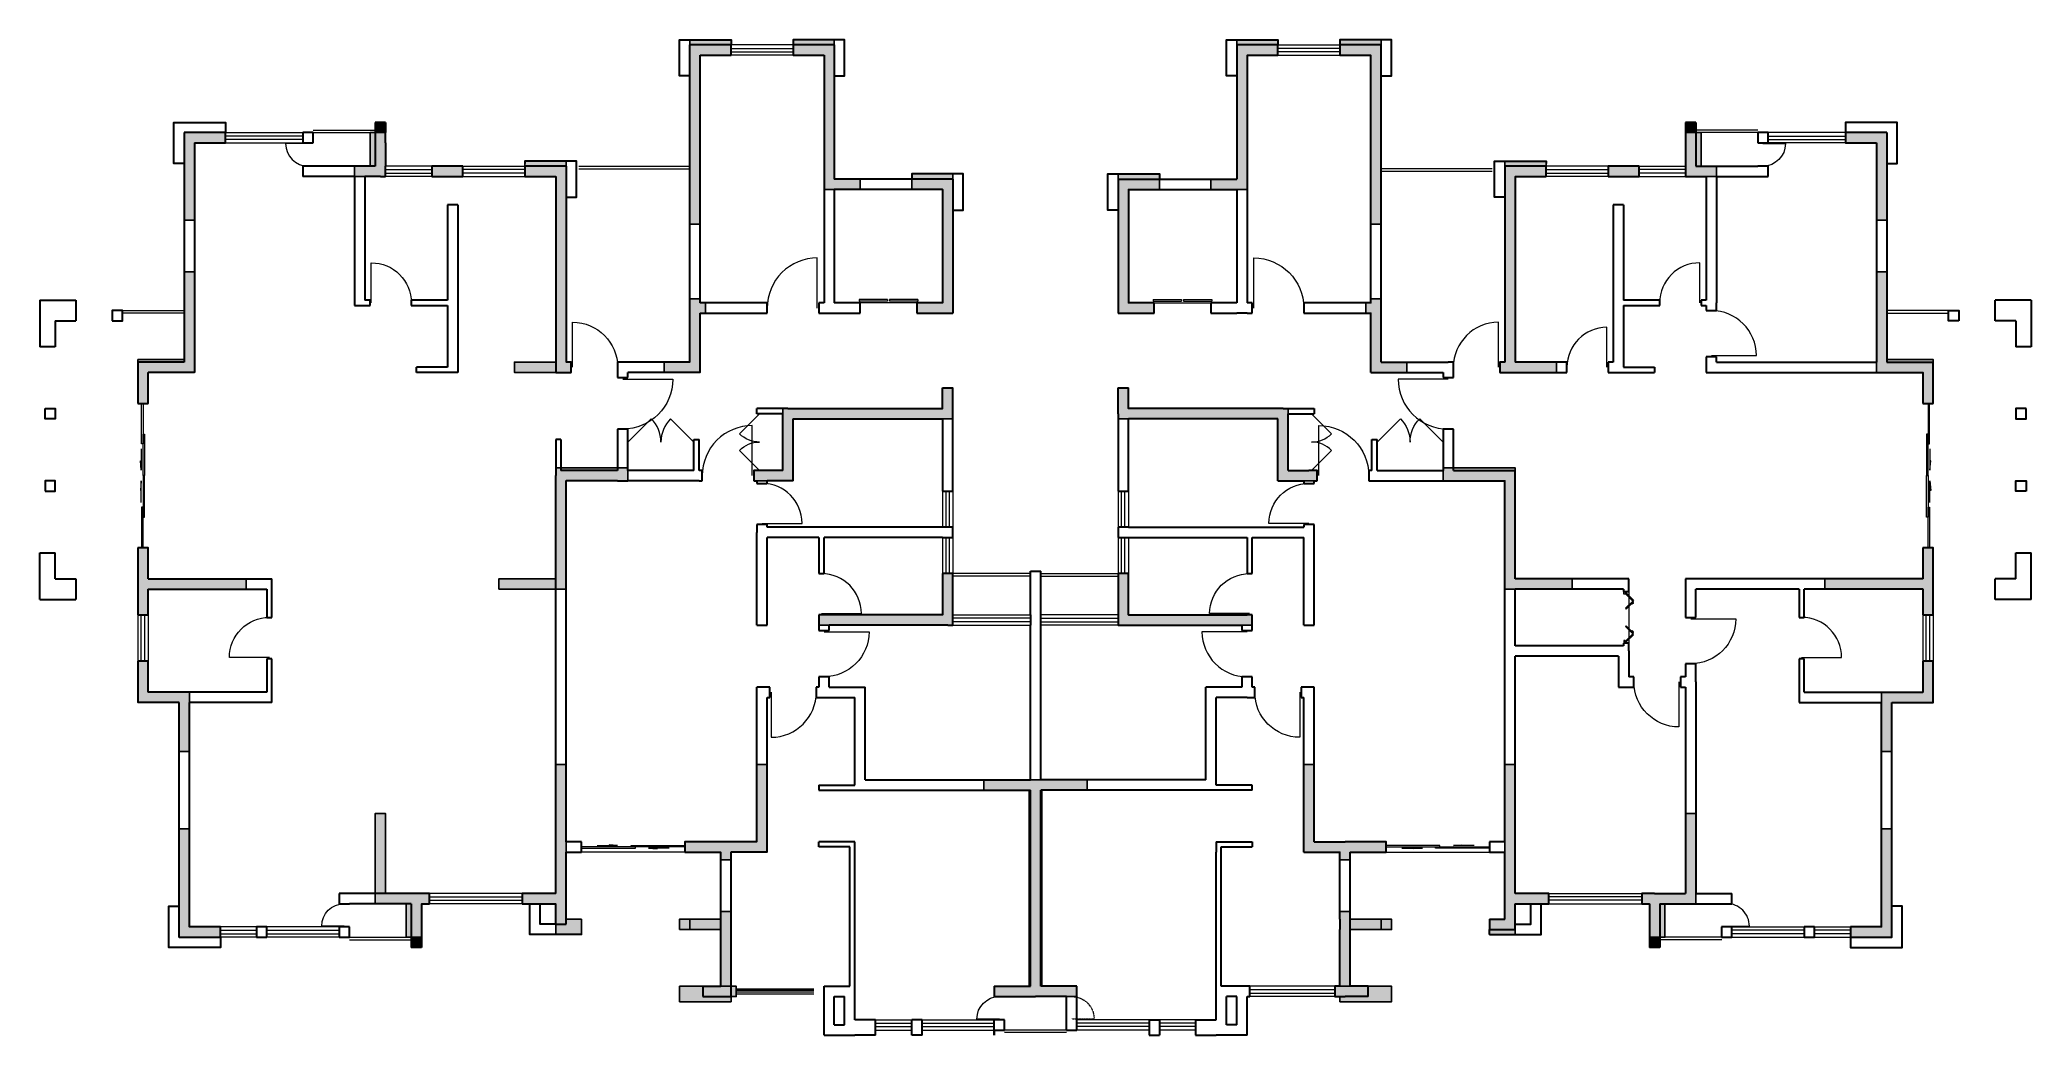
# Model space of a CAD drawing. Header units: millimetres. Extents: x 368 to 38968, y 185 to 19485.
import ezdxf

# ---------------------------------------------------------------- set-up
doc = ezdxf.new("R2010")
doc.units = ezdxf.units.MM
doc.linetypes.add('DASH', pattern=[0.35, 0.25, -0.1])
for name, color, linetype, lineweight in [('WALL', 200, 'Continuous', 30), ('wall1', 253, 'Continuous', 15), ('WINDOW', 4, 'Continuous', 0)]:
    doc.layers.add(name, color=color, linetype=linetype, lineweight=lineweight)
doc.layers.add('WALL1HATCH', color=251, linetype='Continuous')
doc.layers.add('砼墙', color=200, linetype='Continuous')

# ---------------------------------------------------------------- blocks, each defined once
blk = doc.blocks.new('$DorLib2D$00000003')
blk.add_line((0.47, 0), (0.47, 0.97))
at = {"lineweight": 13}
blk.add_arc((0.47, 0), 0.97, 90, 180, dxfattribs=at)
blk = doc.blocks.new('$TCHSYS$WIN2D')
for p, q in [((-0.5, 0.5), (0.5, 0.5)), ((0.5, 0.167), (-0.5, 0.167)), ((0.5, -0.167), (-0.5, -0.167)), ((-0.5, -0.5), (0.5, -0.5))]:
    blk.add_line(p, q)
blk = doc.blocks.new('$DorLib2D$00000138')
at = {"color": 0, "linetype": 'Continuous'}
for p, q in [((-0.288, 0), (-0.288, 0.154)), ((-0.288, 0.154), (0, 0.154)), ((0, 0.154), (0, 0)), ((0.288, 0.154), (0, 0.154)), ((0.288, 0), (0.288, 0.154)), ((-0.5, -0.14), (-0.5, 0)), ((-0.5, 0), (-0.219, 0)), ((0, 0), (-0.288, 0)), ((-0.219, 0), (-0.219, -0.14)), ((0, 0), (0.288, 0)), ((0.219, 0), (0.219, -0.14)), ((0.5, 0), (0.219, 0)), ((0.5, 0), (0.5, -0.195)), ((0.5, -0.14), (0.5, 0)), ((-0.219, -0.14), (-0.5, -0.14)), ((-0.186, -0.186), (-0.037, -0.186)), ((-0.037, -0.186), (-0.102, -0.258)), ((-0.102, -0.258), (-0.102, -0.186)), ((0.186, -0.186), (0.037, -0.186)), ((0.037, -0.186), (0.102, -0.258)), ((0.102, -0.258), (0.102, -0.186)), ((0.219, -0.14), (0.5, -0.14))]:
    blk.add_line(p, q, dxfattribs=at)
blk = doc.blocks.new('$TCHSYS$LDOR22D')
for p, q in [((-0.517, 0.833), (-0.017, 0.833)), ((-0.517, 0.833), (-0.517, 0.667)), ((-0.017, 0.833), (-0.017, 0.667)), ((0.017, 0.833), (0.017, 0.667)), ((0.017, 0.833), (0.517, 0.833)), ((0.517, 0.833), (0.517, 0.667)), ((-0.517, 0.667), (-0.017, 0.667)), ((-0.5, 0.5), (0.5, 0.5)), ((0.017, 0.667), (0.517, 0.667))]:
    blk.add_line(p, q)
blk = doc.blocks.new('$DorLib2D$00000131')
at = {"color": 0, "linetype": 'Continuous'}
for p, q in [((0.15, 0.125), (0.232, 0.197)), ((0.232, 0.197), (0.232, 0.125)), ((-0.5, 0.125), (-0.5, 0)), ((0.019, 0.125), (-0.5, 0.125)), ((-0.5, 0), (0.019, 0)), ((-0.024, 0), (0.5, 0)), ((-0.024, -0.125), (-0.024, 0)), ((0.019, 0), (0.019, 0.125)), ((0.35, 0.125), (0.15, 0.125)), ((0.5, 0), (0.5, -0.125)), ((-0.35, -0.125), (-0.15, -0.125)), ((-0.232, -0.197), (-0.232, -0.125)), ((-0.15, -0.125), (-0.232, -0.197)), ((0.5, -0.125), (-0.024, -0.125))]:
    blk.add_line(p, q, dxfattribs=at)
blk = doc.blocks.new('$DorLib2D$00000034')
for p, q in [((-0.5, -0.048), (-0.5, 0)), ((-0.335, 0.143), (-0.475, 0)), ((-0.458, -0.016), (-0.475, 0)), ((-0.318, 0.126), (-0.458, -0.016)), ((-0.335, 0.143), (-0.318, 0.126)), ((-0.302, 0.143), (-0.318, 0.126)), ((-0.318, 0.126), (-0.178, -0.016)), ((-0.302, 0.143), (-0.161, 0)), ((-0.178, -0.016), (-0.161, 0)), ((0.302, 0.143), (0.161, 0)), ((0.178, -0.016), (0.161, 0)), ((0.318, 0.126), (0.178, -0.016)), ((0.302, 0.143), (0.318, 0.126)), ((0.335, 0.143), (0.318, 0.126)), ((0.318, 0.126), (0.458, -0.016)), ((0.335, 0.143), (0.475, 0)), ((0.458, -0.016), (0.475, 0)), ((0.5, -0.048), (0.5, 0))]:
    blk.add_line(p, q)
for points in [[(-0.5, 0), (-0.475, 0), (-0.475, -0.023), (-0.45, -0.023), (-0.45, -0.048), (-0.5, -0.048)], [(-0.29, 0.131), (-0.28, 0.14), (-0.255, 0.114), (-0.264, 0.105)], [(-0.287, 0.127), (-0.28, 0.134), (-0.262, 0.114), (-0.268, 0.108)], [(0.29, 0.131), (0.28, 0.14), (0.255, 0.114), (0.264, 0.105)], [(0.287, 0.127), (0.28, 0.134), (0.262, 0.114), (0.268, 0.108)], [(0.5, 0), (0.475, 0), (0.475, -0.023), (0.45, -0.023), (0.45, -0.048), (0.5, -0.048)]]:
    blk.add_lwpolyline(points)
blk = doc.blocks.new('$DorLib2D$00000116')
at = {"color": 0}
for p, q in [((-0.5, 0), (-0.146, 0.354)), ((0.5, 0), (0.146, 0.354))]:
    blk.add_line(p, q, dxfattribs=at)
for centre, start, end in [((-0.5, 0), 0, 45), ((0.5, 0), 135, 180)]:
    blk.add_arc(centre, 0.5, start, end, dxfattribs=at)

msp = doc.modelspace()

# ---------------------------------------------------------------- hatches: boundary and pattern name
at = {"layer": 'WALL1HATCH'}
for points in [[(12968, 16035), (12968, 15910), (13168, 15910), (13168, 16035), (13168, 19185), (13768, 19185), (13768, 19485), (12968, 19485)], [(15568, 16585), (16268, 16585), (16268, 16785), (15768, 16785), (15768, 19485), (14968, 19485), (14968, 19185), (15568, 19185)], [(23768, 16585), (23068, 16585), (23068, 16785), (23568, 16785), (23568, 19485), (24368, 19485), (24368, 19185), (23768, 19185)], [(26368, 16035), (26368, 15910), (26168, 15910), (26168, 16035), (26168, 19185), (25568, 19185), (25568, 19485), (26368, 19485)], [(3168, 15985), (3168, 17685), (3968, 17685), (3968, 17485), (3368, 17485), (3368, 15985)], [(6868, 17685), (6768, 17685), (6768, 17035), (6468, 17035), (6468, 16835), (7068, 16835), (7068, 17685)], [(32468, 17685), (32568, 17685), (32568, 17035), (32868, 17035), (32868, 16835), (32268, 16835), (32268, 17685)], [(36168, 15985), (36168, 17685), (35368, 17685), (35368, 17485), (35968, 17485), (35968, 15985)], [(7968, 16835), (8568, 16835), (8568, 17035), (7968, 17035)], [(10568, 17135), (9768, 17135), (9768, 16835), (10368, 16835), (10368, 13235), (9568, 13235), (9568, 13035), (10568, 13035), (10668, 13035), (10668, 13235), (10568, 13235)], [(28768, 17135), (29568, 17135), (29568, 16835), (28968, 16835), (28968, 13235), (29768, 13235), (29768, 13035), (28768, 13035), (28668, 13035), (28668, 13235), (28768, 13235)], [(31368, 16835), (30768, 16835), (30768, 17035), (31368, 17035)], [(17268, 16585), (17868, 16585), (17868, 14385), (17368, 14385), (17368, 14185), (18068, 14185), (18068, 16885), (17268, 16885)], [(22068, 16585), (21468, 16585), (21468, 14385), (21968, 14385), (21968, 14185), (21268, 14185), (21268, 16885), (22068, 16885)], [(3168, 14985), (3168, 13285), (2268, 13285), (2268, 12435), (2468, 12435), (2468, 13035), (3368, 13035), (3368, 14985)], [(36168, 14985), (36168, 13285), (37068, 13285), (37068, 12435), (36868, 12435), (36868, 13035), (35968, 13035), (35968, 14985)], [(13168, 14460), (12968, 14460), (12968, 14285), (12968, 13235), (12468, 13235), (12468, 13035), (13168, 13035), (13168, 14185), (13268, 14185), (13268, 14385), (13168, 14385)], [(26168, 14460), (26368, 14460), (26368, 14285), (26368, 13235), (26867, 13235), (26867, 13035), (26168, 13035), (26168, 14185), (26068, 14185), (26068, 14385), (26168, 14385)], [(14207, 10935), (14207, 11135), (14768, 11135), (14767, 12335), (17868, 12335), (17868, 12735), (18068, 12735), (18068, 12135), (14968, 12135), (14968, 10935)], [(25128, 10935), (25128, 11135), (24568, 11135), (24568, 12335), (21468, 12335), (21468, 12735), (21268, 12735), (21268, 12135), (24368, 12135), (24368, 10935)], [(11768, 11185), (10368, 11185), (10368, 9035), (9268, 9035), (9268, 8835), (10568, 8835), (10568, 10935), (11768, 10935)], [(27568, 11185), (28968, 11185), (28968, 9035), (30068, 9035), (30068, 8835), (28768, 8835), (28768, 10935), (27568, 10935)], [(4368, 8835), (2468, 8835), (2468, 8335), (2268, 8335), (2268, 9635), (2468, 9635), (2468, 9035), (4368, 9035)], [(34968, 8835), (36868, 8835), (36868, 8335), (37068, 8335), (37068, 9635), (36868, 9635), (36868, 9035), (34968, 9035)], [(15468, 8335), (17868, 8335), (17868, 9135), (18068, 9135), (18068, 8135), (15468, 8135)], [(23868, 8335), (21468, 8335), (21468, 9135), (21268, 9135), (21268, 8135), (23868, 8135)], [(2468, 7435), (2468, 6835), (3268, 6835), (3268, 5685), (3068, 5685), (3068, 6635), (2268, 6635), (2268, 7435)], [(36868, 7435), (36868, 6835), (36068, 6835), (36068, 5685), (36268, 5685), (36268, 6635), (37068, 6635), (37068, 7435)], [(10868, 2435), (10868, 2135), (10368, 2135), (10368, 2735), (9718, 2735), (9718, 2935), (10368, 2935), (10368, 5435), (10568, 5435), (10568, 2435)], [(14468, 5435), (14268, 5435), (14268, 3935), (12868, 3935), (12868, 3735), (13568, 3735), (13568, 3585), (13768, 3585), (13768, 3735), (14468, 3735)], [(24868, 5435), (25068, 5435), (25068, 3935), (26468, 3935), (26468, 3735), (25768, 3735), (25768, 3585), (25568, 3585), (25568, 3735), (24868, 3735)], [(28468, 2435), (28468, 2135), (28968, 2135), (28968, 2735), (29618, 2735), (29618, 2935), (28968, 2935), (28968, 5435), (28768, 5435), (28768, 2435)], [(18668, 5135), (20668, 5135), (20668, 4935), (19793, 4935), (19793, 1135), (20468, 1135), (20468, 935), (18868, 935), (18868, 1135), (19543, 1135), (19543, 4935), (18668, 4935)], [(7068, 2935), (7918, 2935), (7918, 2735), (7768, 2735), (7768, 2085), (7518, 2085), (7468, 2085), (7468, 2735), (6868, 2735), (6868, 4485), (7068, 4485)], [(32268, 2935), (31418, 2935), (31418, 2735), (31568, 2735), (31568, 2085), (31818, 2085), (31868, 2085), (31868, 2735), (32468, 2735), (32468, 4485), (32268, 4485)], [(3268, 4185), (3268, 2285), (3868, 2285), (3868, 2085), (3068, 2085), (3068, 4185)], [(36068, 4185), (36068, 2285), (35468, 2285), (35468, 2085), (36268, 2085), (36268, 4185)], [(13568, 2585), (13568, 2435), (12768, 2435), (12768, 2235), (13568, 2235), (13568, 1135), (12768, 1135), (12768, 935), (13868, 935), (13868, 1135), (13768, 1135), (13768, 2585)], [(12968, 2435), (12968, 2235), (13568, 2235), (13568, 1135), (13768, 1135), (13768, 2585), (13568, 2585), (13568, 2435)], [(25769, 2584), (25769, 2434), (26569, 2434), (26569, 2234), (25769, 2234), (25769, 1134), (26569, 1134), (26569, 934), (25469, 934), (25469, 1134), (25569, 1134), (25569, 2584)], [(26368, 2435), (26368, 2235), (25768, 2235), (25768, 1135), (25568, 1135), (25568, 2585), (25768, 2585), (25768, 2435)], [(13768, 935), (12768, 935), (12768, 835), (13768, 835)], [(25569, 934), (26569, 934), (26569, 834), (25569, 834)]]:
    msp.add_hatch(color=256, dxfattribs=at).paths.add_polyline_path(points)
at = {"layer": 'WALL1HATCH', "linetype": 'ByBlock'}
for points in [[(7068, 17885), (6868, 17885), (6868, 17685), (7068, 17685)], [(32268, 17885), (32468, 17885), (32468, 17685), (32268, 17685)], [(7768, 2085), (7568, 2085), (7568, 1885), (7768, 1885)], [(31568, 2085), (31768, 2085), (31768, 1885), (31568, 1885)]]:
    msp.add_hatch(color=256, dxfattribs=at).paths.add_polyline_path(points)

# ---------------------------------------------------------------- linework, layer by layer
at = {"layer": 'WALL'}
for p, q in [((13768, 19385), (12968, 19385)), ((12968, 14285), (12968, 19385)), ((13768, 19185), (13768, 19385)), ((15768, 19385), (14968, 19385)), ((14968, 19385), (14968, 19185)), ((15768, 19385), (15768, 16785)), ((23568, 19385), (23568, 16785)), ((24368, 19385), (23568, 19385)), ((24368, 19185), (24368, 19385)), ((26368, 19385), (25568, 19385)), ((25568, 19385), (25568, 19185)), ((26368, 14285), (26368, 19385)), ((13168, 19185), (13768, 19185)), ((13168, 14385), (13168, 19185)), ((14968, 19185), (15568, 19185)), ((15568, 19185), (15568, 16685)), ((23768, 19185), (23768, 16685)), ((23768, 19185), (24368, 19185)), ((25568, 19185), (26168, 19185)), ((26168, 14385), (26168, 19185)), ((6868, 17885), (6868, 17585)), ((7068, 17885), (6868, 17885)), ((7068, 17885), (7068, 17685)), ((32268, 17885), (32268, 17685)), ((32468, 17885), (32268, 17885)), ((32468, 17885), (32468, 17585)), ((3168, 17685), (3168, 13235)), ((3968, 17685), (3168, 17685)), ((3368, 17485), (3368, 13035)), ((3368, 17485), (3968, 17485)), ((3968, 17485), (3968, 17685)), ((5668, 17685), (5468, 17685)), ((5468, 17685), (5468, 17485)), ((5468, 17485), (5668, 17485)), ((5668, 17485), (5668, 17685)), ((6868, 17585), (6868, 17035)), ((7068, 17685), (7068, 17685)), ((7068, 17485), (7068, 17685)), ((7068, 17485), (7068, 17485)), ((7068, 17485), (7068, 17035)), ((32268, 17685), (32268, 17685)), ((32268, 17685), (32268, 17485)), ((32268, 17485), (32268, 17485)), ((32268, 17485), (32268, 17035)), ((32468, 17585), (32468, 17035)), ((33668, 17685), (33668, 17485)), ((33868, 17685), (33668, 17685)), ((33668, 17485), (33868, 17485)), ((33868, 17485), (33868, 17685)), ((36168, 17685), (35368, 17685)), ((35368, 17685), (35368, 17485)), ((35368, 17485), (35968, 17485)), ((35968, 17485), (35968, 13235)), ((36168, 17685), (36168, 13235)), ((5668, 17035), (5468, 17035)), ((5468, 17035), (5468, 16835)), ((6568, 17035), (5668, 17035)), ((6868, 17035), (6568, 17035)), ((7068, 16835), (7068, 17035)), ((8568, 17035), (7968, 17035)), ((7968, 17035), (7968, 16835)), ((8568, 16835), (8568, 17035)), ((10568, 17035), (9768, 17035)), ((9768, 17035), (9768, 16835)), ((10568, 17035), (10568, 13235)), ((28768, 17035), (28768, 13235)), ((29568, 17035), (28768, 17035)), ((29568, 16835), (29568, 17035)), ((31368, 17035), (30768, 17035)), ((30768, 17035), (30768, 16835)), ((31368, 16835), (31368, 17035)), ((32268, 17035), (32268, 16835)), ((32468, 17035), (32768, 17035)), ((32768, 17035), (33668, 17035)), ((33868, 17035), (33668, 17035)), ((33868, 16835), (33868, 17035)), ((6468, 16835), (5468, 16835)), ((6468, 16835), (6468, 14335)), ((6968, 16835), (6668, 16835)), ((6668, 16835), (6668, 14435)), ((6968, 16835), (7068, 16835)), ((7968, 16835), (8568, 16835)), ((9768, 16835), (10368, 16835)), ((10368, 16835), (10368, 13035)), ((15568, 16685), (15568, 14385)), ((18068, 16785), (15768, 16785)), ((18068, 16785), (18068, 14185)), ((21268, 16785), (23568, 16785)), ((21268, 16785), (21268, 14185)), ((23768, 16685), (23768, 14385)), ((28968, 16835), (28968, 13235)), ((28968, 16835), (29568, 16835)), ((30768, 16835), (31368, 16835)), ((32268, 16835), (32368, 16835)), ((32368, 16835), (32668, 16835)), ((32668, 16835), (32668, 14435)), ((32868, 16835), (32868, 14385)), ((32868, 16835), (33868, 16835)), ((8268, 16285), (8268, 14435)), ((8468, 16285), (8268, 16285)), ((8468, 16285), (8468, 14385)), ((17868, 16585), (15768, 16585)), ((15768, 16585), (15768, 14385)), ((17868, 16585), (17868, 14385)), ((21468, 16585), (23568, 16585)), ((21468, 16585), (21468, 14385)), ((23568, 16585), (23568, 14385)), ((30868, 16285), (30868, 14385)), ((31068, 16285), (30868, 16285)), ((31068, 16285), (31068, 14435)), ((368, 14435), (368, 13535)), ((368, 14435), (1068, 14435)), ((1068, 14435), (1068, 14035)), ((6468, 14335), (6768, 14335)), ((6768, 14435), (6668, 14435)), ((6768, 14335), (6768, 14435)), ((8268, 14435), (7568, 14435)), ((7568, 14435), (7568, 14335)), ((7568, 14335), (8268, 14335)), ((8268, 14335), (8268, 13135)), ((8468, 14385), (8468, 13035)), ((12968, 13235), (12968, 14285)), ((14468, 14385), (13168, 14385)), ((14468, 14185), (14468, 14385)), ((15568, 14385), (15468, 14385)), ((15468, 14385), (15468, 14185)), ((16268, 14385), (15768, 14385)), ((16268, 14185), (16268, 14385)), ((17868, 14385), (17368, 14385)), ((17368, 14385), (17368, 14185)), ((21968, 14385), (21468, 14385)), ((21968, 14185), (21968, 14385)), ((23568, 14385), (23068, 14385)), ((23068, 14385), (23068, 14185)), ((23868, 14385), (23768, 14385)), ((23868, 14185), (23868, 14385)), ((26168, 14385), (24868, 14385)), ((24868, 14385), (24868, 14185)), ((26368, 13235), (26368, 14285)), ((30868, 14385), (30868, 13235)), ((31768, 14435), (31068, 14435)), ((31068, 14335), (31768, 14335)), ((31068, 14335), (31068, 13135)), ((31768, 14335), (31768, 14435)), ((32668, 14435), (32568, 14435)), ((32568, 14435), (32568, 14335)), ((32568, 14335), (32668, 14335)), ((32668, 14335), (32668, 14235)), ((32868, 14235), (32868, 14385)), ((38968, 14435), (38268, 14435)), ((38268, 14035), (38268, 14435)), ((38968, 14435), (38968, 13535)), ((668, 14035), (668, 13535)), ((668, 14035), (1068, 14035)), ((13168, 13035), (13168, 14185)), ((13168, 14185), (14468, 14185)), ((15468, 14185), (15668, 14185)), ((15668, 14185), (16268, 14185)), ((17368, 14185), (18068, 14185)), ((21268, 14185), (21968, 14185)), ((23068, 14185), (23568, 14185)), ((23568, 14185), (23568, 14185)), ((23768, 14185), (23568, 14185)), ((23768, 14185), (23768, 14185)), ((23768, 14185), (23868, 14185)), ((24868, 14185), (26168, 14185)), ((26168, 13035), (26168, 14185)), ((32668, 14235), (32868, 14235)), ((38668, 14035), (38268, 14035)), ((38668, 14035), (38668, 13535)), ((668, 13535), (368, 13535)), ((38968, 13535), (38668, 13535)), ((2268, 13235), (2268, 12435)), ((3168, 13235), (2268, 13235)), ((8268, 13135), (7668, 13135)), ((7668, 13035), (7668, 13135)), ((10668, 13235), (10568, 13235)), ((10668, 13035), (10668, 13235)), ((11668, 13235), (11568, 13235)), ((11568, 13235), (11568, 13035)), ((12968, 13235), (11668, 13235)), ((26368, 13235), (27668, 13235)), ((27768, 13235), (27668, 13235)), ((27768, 13035), (27768, 13235)), ((28768, 13235), (28668, 13235)), ((28668, 13235), (28668, 13035)), ((29968, 13235), (28968, 13235)), ((29968, 13035), (29968, 13235)), ((30868, 13235), (30768, 13235)), ((30768, 13235), (30768, 13035)), ((31068, 13135), (31668, 13135)), ((31668, 13135), (31668, 13035)), ((32868, 13335), (32668, 13335)), ((32668, 13335), (32668, 13035)), ((32868, 13235), (32868, 13335)), ((32868, 13235), (35968, 13235)), ((36168, 13235), (37068, 13235)), ((37068, 12435), (37068, 13235)), ((2468, 12435), (2468, 13035)), ((3368, 13035), (2468, 13035)), ((8468, 13035), (7668, 13035)), ((10368, 13035), (10668, 13035)), ((11568, 13035), (11568, 12935)), ((11568, 12935), (11768, 12935)), ((13168, 13035), (11768, 13035)), ((11768, 12935), (11768, 13035)), ((26168, 13035), (27568, 13035)), ((27568, 13035), (27568, 12935)), ((27568, 12935), (27768, 12935)), ((27768, 12935), (27768, 13035)), ((28668, 13035), (28868, 13035)), ((28868, 13035), (29968, 13035)), ((30768, 13035), (30968, 13035)), ((30968, 13035), (31668, 13035)), ((32668, 13035), (36068, 13035)), ((36068, 13035), (36868, 13035)), ((36868, 13035), (36868, 12435)), ((2268, 12435), (2468, 12435)), ((17868, 12335), (17868, 12735)), ((17868, 12735), (18068, 12735)), ((18068, 12235), (18068, 12735)), ((21268, 12235), (21268, 12735)), ((21268, 12735), (21468, 12735)), ((21468, 12335), (21468, 12735)), ((36868, 12435), (37068, 12435)), ((14868, 12335), (14268, 12335)), ((14268, 12235), (14268, 12335)), ((14768, 12235), (14268, 12235)), ((14768, 11135), (14768, 12235)), ((14868, 12335), (17868, 12335)), ((14968, 10935), (14968, 12135)), ((14968, 12135), (17868, 12135)), ((17868, 12135), (17868, 10735)), ((18068, 10735), (18068, 12235)), ((21268, 12235), (21268, 10735)), ((24468, 12335), (21468, 12335)), ((21468, 10735), (21468, 12135)), ((24368, 12135), (21468, 12135)), ((24368, 10935), (24368, 12135)), ((24468, 12335), (24468, 12335)), ((24468, 12335), (24568, 12335)), ((24568, 12335), (24568, 12335)), ((24568, 12335), (25068, 12335)), ((24568, 11135), (24568, 12235)), ((24568, 12235), (25068, 12235)), ((25068, 12335), (25068, 12235)), ((10368, 11735), (10368, 11035)), ((10468, 11735), (10368, 11735)), ((10468, 11735), (10468, 11135)), ((11768, 11935), (11568, 11935)), ((11568, 11935), (11568, 11135)), ((11768, 11135), (11768, 11935)), ((13047, 11135), (13047, 11735)), ((13047, 11735), (13147, 11735)), ((13147, 11135), (13147, 11735)), ((26188, 11135), (26188, 11735)), ((26188, 11735), (26288, 11735)), ((26288, 11135), (26288, 11735)), ((27768, 11935), (27568, 11935)), ((27568, 11935), (27568, 11135)), ((27768, 11135), (27768, 11935)), ((10368, 3835), (10368, 11035)), ((11568, 11135), (10468, 11135)), ((10568, 3935), (10568, 10935)), ((11568, 10935), (10568, 10935)), ((11568, 10935), (11568, 10935)), ((11568, 10935), (11768, 10935)), ((13047, 11135), (11768, 11135)), ((11768, 10935), (11768, 10935)), ((13147, 10935), (11768, 10935)), ((13207, 11135), (13147, 11135)), ((13147, 10935), (13207, 10935)), ((13207, 10935), (13207, 11135)), ((14368, 11135), (14207, 11135)), ((14207, 11135), (14207, 10935)), ((14207, 10935), (14268, 10935)), ((14268, 10935), (14268, 10885)), ((14268, 10885), (14468, 10885)), ((14768, 11135), (14368, 11135)), ((14968, 10935), (14468, 10935)), ((14468, 10885), (14468, 10935)), ((24368, 10935), (24868, 10935)), ((24568, 11135), (24968, 11135)), ((24868, 10935), (24868, 10885)), ((24868, 10885), (25068, 10885)), ((25128, 11135), (24968, 11135)), ((25068, 10935), (25128, 10935)), ((25068, 10885), (25068, 10935)), ((25128, 10935), (25128, 11135)), ((26188, 11135), (26128, 11135)), ((26128, 11135), (26128, 10935)), ((26128, 10935), (26188, 10935)), ((26188, 10935), (27568, 10935)), ((26288, 11135), (27568, 11135)), ((27568, 10935), (27568, 10935)), ((27568, 10935), (27768, 10935)), ((27768, 11135), (28968, 11135)), ((27768, 10935), (27768, 10935)), ((27768, 10935), (28768, 10935)), ((28768, 8935), (28768, 10935)), ((28968, 9035), (28968, 11135)), ((17868, 10735), (18068, 10735)), ((21268, 10735), (21468, 10735)), ((14468, 10085), (14268, 10085)), ((14268, 10085), (14268, 9935)), ((14468, 10035), (14468, 10085)), ((25068, 10085), (24868, 10085)), ((24868, 10085), (24868, 10035)), ((25068, 9935), (25068, 10085)), ((14268, 8135), (14268, 9935)), ((15468, 10035), (14468, 10035)), ((14468, 8135), (14468, 9835)), ((15468, 9835), (14468, 9835)), ((17868, 10035), (15468, 10035)), ((15468, 9835), (15468, 9135)), ((15568, 9135), (15568, 9835)), ((17868, 9835), (15568, 9835)), ((18068, 10035), (17868, 10035)), ((17868, 9835), (18068, 9835)), ((18068, 9935), (18068, 10035)), ((18068, 9835), (18068, 9935)), ((21468, 10035), (21268, 10035)), ((21268, 10035), (21268, 9935)), ((21268, 9935), (21268, 9835)), ((21268, 9835), (21468, 9835)), ((21468, 10035), (23868, 10035)), ((21468, 9835), (23768, 9835)), ((23768, 9835), (23768, 9135)), ((23868, 10035), (24868, 10035)), ((23868, 9135), (23868, 9835)), ((23868, 9835), (24868, 9835)), ((24868, 8135), (24868, 9835)), ((25068, 8135), (25068, 9935)), ((368, 8636), (368, 9536)), ((368, 9536), (668, 9536)), ((668, 9036), (668, 9536)), ((2468, 9635), (2268, 9635)), ((2268, 9635), (2268, 8935)), ((2468, 9035), (2468, 9635)), ((37068, 9635), (36868, 9635)), ((36868, 9635), (36868, 9035)), ((37068, 8935), (37068, 9635)), ((38668, 9036), (38668, 9536)), ((38668, 9536), (38968, 9536)), ((38968, 8636), (38968, 9536)), ((668, 9036), (1068, 9036)), ((1068, 9036), (1068, 8636)), ((2268, 8935), (2268, 8335)), ((2468, 9035), (4868, 9035)), ((4868, 8285), (4868, 9035)), ((15468, 9135), (15568, 9135)), ((18068, 9135), (17868, 9135)), ((17868, 9135), (17868, 8335)), ((18068, 8335), (18068, 9135)), ((19568, 8335), (19568, 9185)), ((19568, 9185), (19768, 9185)), ((19768, 8335), (19768, 9185)), ((21468, 9135), (21268, 9135)), ((21268, 9135), (21268, 8335)), ((21468, 8335), (21468, 9135)), ((23768, 9135), (23868, 9135)), ((28768, 7635), (28768, 8935)), ((31168, 9035), (28968, 9035)), ((31168, 8785), (31168, 9035)), ((32268, 9035), (32268, 8285)), ((34568, 9035), (32268, 9035)), ((36868, 9035), (34568, 9035)), ((37068, 8335), (37068, 8935)), ((38668, 9036), (38268, 9036)), ((38268, 8636), (38268, 9036)), ((368, 8636), (1068, 8636)), ((2468, 8835), (4768, 8835)), ((2468, 8335), (2468, 8835)), ((4768, 8835), (4768, 8285)), ((31068, 8835), (28968, 8835)), ((28968, 7735), (28968, 8835)), ((31068, 8835), (31068, 8785)), ((31068, 8785), (31168, 8785)), ((32468, 8285), (32468, 8835)), ((34468, 8835), (32468, 8835)), ((34468, 8835), (34468, 8285)), ((34568, 8285), (34568, 8835)), ((36868, 8835), (34568, 8835)), ((36868, 8835), (36868, 8335)), ((38968, 8636), (38268, 8636)), ((2268, 8335), (2468, 8335)), ((4768, 8285), (4868, 8285)), ((14268, 8135), (14468, 8135)), ((15568, 8335), (15468, 8335)), ((15468, 8335), (15468, 8135)), ((15468, 8135), (15468, 8035)), ((15468, 8135), (15468, 8135)), ((17868, 8335), (15568, 8335)), ((15568, 8335), (15568, 8335)), ((15668, 8035), (15668, 8135)), ((17968, 8135), (15668, 8135)), ((17968, 8135), (18068, 8135)), ((18068, 8135), (18068, 8335)), ((19568, 8335), (19568, 8135)), ((19568, 5135), (19568, 8135)), ((19768, 8135), (19768, 8335)), ((19768, 5135), (19768, 8135)), ((21268, 8335), (21268, 8135)), ((21268, 8135), (21368, 8135)), ((21368, 8135), (23668, 8135)), ((21468, 8335), (23768, 8335)), ((23668, 8135), (23668, 8035)), ((23868, 8335), (23768, 8335)), ((23768, 8335), (23768, 8335)), ((23868, 8135), (23868, 8335)), ((23868, 8035), (23868, 8135)), ((23868, 8135), (23868, 8135)), ((24868, 8135), (25068, 8135)), ((32268, 8285), (32468, 8285)), ((34468, 8285), (34568, 8285)), ((36868, 8335), (37068, 8335)), ((15468, 8035), (15668, 8035)), ((23668, 8035), (23868, 8035)), ((31068, 7735), (28968, 7735)), ((31168, 7785), (31068, 7785)), ((31068, 7785), (31068, 7735)), ((31168, 7635), (31168, 7785)), ((2468, 7435), (2268, 7435)), ((2268, 7435), (2268, 6635)), ((2468, 6835), (2468, 7435)), ((4868, 7485), (4768, 7485)), ((4768, 7485), (4768, 6835)), ((4868, 6635), (4868, 7485)), ((28768, 3935), (28768, 7635)), ((28968, 3835), (28968, 7535)), ((30968, 7535), (28968, 7535)), ((30968, 7535), (30968, 6935)), ((31168, 7635), (31168, 7135)), ((32468, 7385), (32268, 7385)), ((32268, 7385), (32268, 7135)), ((32468, 7035), (32468, 7385)), ((34568, 7485), (34468, 7485)), ((34468, 7485), (34468, 6635)), ((34568, 6835), (34568, 7485)), ((37068, 7435), (36868, 7435)), ((36868, 7435), (36868, 6835)), ((37068, 6635), (37068, 7435)), ((15668, 7135), (15468, 7135)), ((15468, 7135), (15468, 6935)), ((15668, 6935), (15668, 7135)), ((23868, 7135), (23668, 7135)), ((23668, 7135), (23668, 6935)), ((23868, 6935), (23868, 7135)), ((31268, 7135), (31168, 7135)), ((31268, 6935), (31268, 7135)), ((32268, 7135), (32168, 7135)), ((32168, 7135), (32168, 6935)), ((32468, 7035), (32468, 2935)), ((3068, 6635), (2268, 6635)), ((3168, 6835), (2468, 6835)), ((3068, 2085), (3068, 6635)), ((4768, 6835), (3168, 6835)), ((4868, 6635), (3268, 6635)), ((3268, 2285), (3268, 6635)), ((14268, 3935), (14268, 6935)), ((14518, 6935), (14268, 6935)), ((14468, 3735), (14468, 6735)), ((14468, 6735), (14518, 6735)), ((14518, 6735), (14518, 6935)), ((15468, 6935), (15418, 6935)), ((15418, 6935), (15418, 6735)), ((15418, 6735), (15568, 6735)), ((15568, 6735), (16168, 6735)), ((15668, 6935), (16368, 6935)), ((16168, 5035), (16168, 6735)), ((16368, 5135), (16368, 6935)), ((22968, 5135), (22968, 6935)), ((23668, 6935), (22968, 6935)), ((23168, 5035), (23168, 6735)), ((23768, 6735), (23168, 6735)), ((23768, 6735), (23918, 6735)), ((23918, 6935), (23868, 6935)), ((23918, 6735), (23918, 6935)), ((25068, 6935), (24818, 6935)), ((24818, 6935), (24818, 6735)), ((24818, 6735), (24868, 6735)), ((24868, 3735), (24868, 6735)), ((25068, 3935), (25068, 6935)), ((30968, 6935), (31268, 6935)), ((32168, 6935), (32268, 6935)), ((32268, 6935), (32268, 2935)), ((34468, 6635), (36068, 6635)), ((34568, 6835), (36168, 6835)), ((36068, 2285), (36068, 6635)), ((36168, 6835), (36868, 6835)), ((36268, 6635), (37068, 6635)), ((36268, 2085), (36268, 6635)), ((15468, 5035), (16168, 5035)), ((15468, 5035), (15468, 4935)), ((16368, 5135), (19568, 5135)), ((22968, 5135), (19768, 5135)), ((23868, 5035), (23168, 5035)), ((23868, 4935), (23868, 5035)), ((15468, 4935), (16268, 4935)), ((16268, 4935), (19568, 4935)), ((19568, 1135), (19568, 4935)), ((23068, 4935), (19768, 4935)), ((19768, 1135), (19768, 4935)), ((23868, 4935), (23068, 4935)), ((10868, 3935), (10568, 3935)), ((10868, 3735), (10868, 3935)), ((13668, 3935), (12868, 3935)), ((12868, 3935), (12868, 3735)), ((14268, 3935), (13668, 3935)), ((16168, 3935), (15468, 3935)), ((15468, 3835), (15468, 3935)), ((16168, 3935), (16168, 3935)), ((16168, 3735), (16168, 3935)), ((16168, 3935), (16168, 3935)), ((23168, 3935), (23168, 3935)), ((23168, 3935), (23168, 3735)), ((23168, 3935), (23868, 3935)), ((23168, 3935), (23168, 3935)), ((23868, 3935), (23868, 3835)), ((25068, 3935), (25668, 3935)), ((26468, 3935), (25668, 3935)), ((26468, 3735), (26468, 3935)), ((28768, 3935), (28468, 3935)), ((28468, 3935), (28468, 3735)), ((10368, 2935), (10368, 3835)), ((10568, 2835), (10568, 3735)), ((10568, 3735), (10868, 3735)), ((12868, 3735), (13568, 3735)), ((13568, 2335), (13568, 3735)), ((14468, 3735), (13768, 3735)), ((13768, 2435), (13768, 3735)), ((16068, 3835), (15468, 3835)), ((16068, 1135), (16068, 3835)), ((16068, 3835), (16068, 3835)), ((16168, 3735), (16168, 3735)), ((16168, 1035), (16168, 3735)), ((23168, 3735), (23168, 3735)), ((23168, 1035), (23168, 3735)), ((23268, 1135), (23268, 3835)), ((23268, 3835), (23868, 3835)), ((23268, 3835), (23268, 3835)), ((24868, 3735), (25568, 3735)), ((25568, 2435), (25568, 3735)), ((25768, 2335), (25768, 3735)), ((25768, 3735), (26468, 3735)), ((28468, 3735), (28768, 3735)), ((28768, 2835), (28768, 3735)), ((28968, 2935), (28968, 3835)), ((6168, 2935), (6168, 2735)), ((7668, 2935), (6168, 2935)), ((6168, 2735), (6368, 2735)), ((7568, 2735), (6368, 2735)), ((7568, 2735), (7568, 1885)), ((7918, 2935), (7668, 2935)), ((7768, 2735), (7768, 1885)), ((7768, 2735), (7918, 2735)), ((7918, 2735), (7918, 2935)), ((10368, 2935), (9718, 2935)), ((9718, 2935), (9718, 2735)), ((9718, 2735), (10368, 2735)), ((10368, 2335), (10368, 2735)), ((10568, 2335), (10568, 2835)), ((28768, 2435), (28768, 2835)), ((29618, 2935), (28968, 2935)), ((28968, 2735), (29618, 2735)), ((28968, 2235), (28968, 2735)), ((29618, 2735), (29618, 2935)), ((31668, 2935), (31418, 2935)), ((31418, 2935), (31418, 2735)), ((31418, 2735), (31568, 2735)), ((31568, 2735), (31568, 1885)), ((31668, 2935), (32268, 2935)), ((31768, 2735), (31768, 1885)), ((31768, 2735), (32368, 2735)), ((32368, 2735), (32968, 2735)), ((32468, 2935), (33168, 2935)), ((32968, 2735), (33168, 2735)), ((33168, 2735), (33168, 2935)), ((10368, 2335), (10568, 2335)), ((13568, 1135), (13568, 2335)), ((13768, 2435), (13768, 2435)), ((13768, 2235), (13768, 2435)), ((25568, 2435), (25568, 2435)), ((25568, 2435), (25568, 2235)), ((25768, 1135), (25768, 2335)), ((28468, 2435), (28768, 2435)), ((28468, 2435), (28468, 2235)), ((3068, 2085), (3868, 2085)), ((3868, 2285), (3268, 2285)), ((3868, 2085), (3868, 2285)), ((4768, 2285), (4568, 2285)), ((4568, 2285), (4568, 2085)), ((4568, 2085), (4768, 2085)), ((4768, 2085), (4768, 2285)), ((6168, 2285), (6168, 2085)), ((6368, 2285), (6168, 2285)), ((6168, 2085), (6368, 2085)), ((6368, 2085), (6368, 2285)), ((13768, 2235), (13768, 2235)), ((13768, 935), (13768, 2235)), ((25568, 2235), (25568, 2235)), ((25568, 1135), (25568, 2235)), ((28468, 2135), (28468, 2235)), ((28468, 2235), (28968, 2235)), ((33168, 2285), (32968, 2285)), ((32968, 2285), (32968, 2085)), ((32968, 2085), (33168, 2085)), ((33168, 2085), (33168, 2285)), ((34768, 2285), (34568, 2285)), ((34568, 2285), (34568, 2085)), ((34568, 2085), (34768, 2085)), ((34768, 2085), (34768, 2285)), ((36068, 2285), (35468, 2285)), ((35468, 2285), (35468, 2085)), ((35468, 2085), (36268, 2085)), ((7768, 1885), (7568, 1885)), ((31768, 1885), (31568, 1885)), ((13218, 1135), (13568, 1135)), ((13218, 1135), (13218, 935)), ((13218, 935), (13768, 935)), ((15568, 1135), (16068, 1135)), ((15568, 185), (15568, 1135)), ((15768, 935), (15968, 935)), ((15768, 385), (15768, 935)), ((15968, 385), (15968, 935)), ((16168, 485), (16168, 1035)), ((18868, 1135), (19568, 1135)), ((18868, 1135), (18868, 935)), ((18868, 935), (19068, 935)), ((19068, 935), (19668, 935)), ((20268, 935), (19668, 935)), ((20468, 1135), (19768, 1135)), ((20268, 285), (20268, 935)), ((20468, 285), (20468, 1135)), ((23168, 485), (23168, 1035)), ((23668, 1135), (23268, 1135)), ((23368, 385), (23368, 935)), ((23568, 935), (23368, 935)), ((23568, 385), (23568, 935)), ((23819, 1135), (23669, 1135)), ((23768, 185), (23768, 935)), ((23768, 935), (23819, 935)), ((23819, 935), (23819, 1135)), ((25568, 1135), (25469, 1135)), ((25469, 1135), (25469, 935)), ((25469, 935), (25669, 935)), ((26119, 935), (25669, 935)), ((26119, 1135), (25768, 1135)), ((26119, 935), (26119, 1135)), ((16568, 485), (16168, 485)), ((16568, 185), (16568, 485)), ((17468, 485), (17268, 485)), ((17268, 185), (17268, 485)), ((17468, 185), (17468, 485)), ((18868, 485), (18868, 485)), ((18868, 185), (18868, 485)), ((19068, 485), (18868, 485)), ((19068, 385), (19068, 485)), ((21868, 485), (22068, 485)), ((21868, 485), (21868, 185)), ((22068, 485), (22068, 185)), ((22768, 485), (23168, 485)), ((22768, 485), (22768, 185)), ((15568, 185), (16168, 185)), ((15768, 385), (15968, 385)), ((15968, 385), (15968, 385)), ((16168, 185), (16168, 185)), ((16568, 185), (16168, 185)), ((17468, 185), (17268, 185)), ((18868, 285), (18868, 185)), ((18868, 285), (19068, 285)), ((18868, 185), (18868, 185)), ((19068, 285), (19068, 385)), ((20268, 285), (20468, 285)), ((21868, 185), (22068, 185)), ((22768, 185), (23168, 185)), ((23768, 185), (23168, 185)), ((23168, 185), (23168, 185)), ((23568, 385), (23368, 385)), ((23368, 385), (23368, 385))]:
    msp.add_line(p, q, dxfattribs=at)
for points in [[(12968, 18785), (12768, 18785), (12768, 19485), (13768, 19485), (13768, 19385)], [(15768, 18785), (15968, 18785), (15968, 19485), (14968, 19485), (14968, 19385)], [(23568, 18785), (23368, 18785), (23368, 19485), (24368, 19485), (24368, 19385)], [(26368, 18785), (26568, 18785), (26568, 19485), (25568, 19485), (25568, 19385)], [(3168, 17085), (2968, 17085), (2968, 17885), (3968, 17885), (3968, 17685)], [(36168, 17085), (36368, 17085), (36368, 17885), (35368, 17885), (35368, 17685)], [(10568, 16435), (10768, 16435), (10768, 17135), (9768, 17135), (9768, 17085)], [(28768, 16435), (28568, 16435), (28568, 17135), (29568, 17135), (29568, 17085)], [(18068, 16185), (18268, 16185), (18268, 16885), (17268, 16885), (17268, 16785)], [(21268, 16185), (21068, 16185), (21068, 16885), (22068, 16885), (22068, 16785)], [(10868, 2135), (10868, 2135), (9868, 2135), (9867, 2735)], [(10868, 2135), (10868, 2135), (9868, 2135), (9868, 2735)], [(10368, 2335), (10067, 2335), (10067, 2735)], [(10368, 2335), (10068, 2335), (10068, 2735)], [(28468, 2135), (28468, 2135), (29468, 2135), (29468, 2735)], [(28468, 2135), (28468, 2135), (29468, 2135), (29468, 2735)], [(28968, 2335), (29268, 2335), (29268, 2735)], [(28968, 2335), (29268, 2335), (29268, 2735)], [(3868, 2085), (3868, 1885), (2868, 1885), (2868, 2685), (3068, 2685)], [(35468, 2085), (35468, 1885), (36468, 1885), (36468, 2685), (36268, 2685)]]:
    msp.add_lwpolyline(points, dxfattribs=at)
for points in [[(1768, 14035), (1968, 14035), (1968, 14235), (1768, 14235)], [(37568, 14035), (37368, 14035), (37368, 14235), (37568, 14235)], [(468, 12335), (668, 12335), (668, 12135), (468, 12135)], [(38868, 12335), (38668, 12335), (38668, 12135), (38868, 12135)], [(468, 10735), (668, 10735), (668, 10935), (468, 10935)], [(38868, 10735), (38668, 10735), (38668, 10935), (38868, 10935)]]:
    msp.add_lwpolyline(points, close=True, dxfattribs=at)
at = {"layer": 'wall1'}
msp.add_line((31168, 8785), (31168, 7785), dxfattribs=at)
at = {"layer": 'WINDOW'}
for p, q in [((5668, 17735), (6868, 17735)), ((5668, 17685), (6818, 17685)), ((33668, 17735), (32468, 17735)), ((33668, 17685), (32518, 17685)), ((10818, 17035), (12968, 17035)), ((10818, 16985), (12968, 16985)), ((28518, 16985), (26368, 16985)), ((28518, 16935), (26368, 16935)), ((1968, 14235), (3168, 14235)), ((3168, 14185), (1968, 14185)), ((37368, 14235), (36168, 14235)), ((36168, 14185), (37368, 14185)), ((19569, 9135), (18068, 9135)), ((19569, 9085), (18068, 9085)), ((19767, 9135), (21268, 9135)), ((19767, 9085), (21268, 9085)), ((12868, 3735), (10868, 3735)), ((26468, 3735), (28468, 3735)), ((6368, 2085), (7518, 2085)), ((6368, 2035), (7568, 2035)), ((32969, 2035), (31768, 2035)), ((32969, 2085), (31819, 2085)), ((16568, 485), (17268, 485)), ((16568, 418), (17268, 418)), ((17468, 485), (18868, 485)), ((17468, 418), (18868, 418)), ((21868, 485), (20468, 485)), ((21868, 418), (20468, 418)), ((22768, 485), (22068, 485)), ((22768, 418), (22068, 418)), ((16568, 352), (17268, 352)), ((16568, 285), (17268, 285)), ((17468, 352), (18868, 352)), ((17468, 285), (18868, 285)), ((20268, 285), (19068, 285)), ((20268, 235), (19068, 235)), ((21868, 352), (20468, 352)), ((21868, 285), (20468, 285)), ((22768, 352), (22068, 352)), ((22768, 285), (22068, 285))]:
    msp.add_line(p, q, dxfattribs=at)
at = {"layer": 'WINDOW', "linetype": 'DASH', "ltscale": 0.5, "extrusion": (0, 0, -1)}
msp.add_line((20368, 499), (20804, 499), dxfattribs=at)
msp.add_arc((-20368, 499), 436, 90, 180, dxfattribs=at)
at = {"layer": '砼墙', "color": 3}
for points in [[(12968, 16035), (12968, 15910), (13168, 15910), (13168, 16035), (13168, 19185), (13768, 19185), (13768, 19485), (12968, 19485)], [(15568, 16585), (16268, 16585), (16268, 16785), (15768, 16785), (15768, 19485), (14968, 19485), (14968, 19185), (15568, 19185)], [(23768, 16585), (23068, 16585), (23068, 16785), (23568, 16785), (23568, 19485), (24368, 19485), (24368, 19185), (23768, 19185)], [(26368, 16035), (26368, 15910), (26168, 15910), (26168, 16035), (26168, 19185), (25568, 19185), (25568, 19485), (26368, 19485)], [(3168, 15985), (3168, 17685), (3968, 17685), (3968, 17485), (3368, 17485), (3368, 15985)], [(36168, 15985), (36168, 17685), (35368, 17685), (35368, 17485), (35968, 17485), (35968, 15985)], [(7968, 16835), (8568, 16835), (8568, 17035), (7968, 17035)], [(31368, 16835), (30768, 16835), (30768, 17035), (31368, 17035)], [(17268, 16585), (17868, 16585), (17868, 14385), (17368, 14385), (17368, 14185), (18068, 14185), (18068, 16885), (17268, 16885)], [(22068, 16585), (21468, 16585), (21468, 14385), (21968, 14385), (21968, 14185), (21268, 14185), (21268, 16885), (22068, 16885)], [(3168, 14985), (3168, 13285), (2268, 13285), (2268, 12435), (2468, 12435), (2468, 13035), (3368, 13035), (3368, 14985)], [(36168, 14985), (36168, 13285), (37068, 13285), (37068, 12435), (36868, 12435), (36868, 13035), (35968, 13035), (35968, 14985)], [(13168, 14460), (12968, 14460), (12968, 14285), (12968, 13235), (12468, 13235), (12468, 13035), (13168, 13035), (13168, 14185), (13268, 14185), (13268, 14385), (13168, 14385)], [(26168, 14460), (26368, 14460), (26368, 14285), (26368, 13235), (26867, 13235), (26867, 13035), (26168, 13035), (26168, 14185), (26068, 14185), (26068, 14385), (26168, 14385)], [(11768, 11185), (10368, 11185), (10368, 9035), (9268, 9035), (9268, 8835), (10568, 8835), (10568, 10935), (11768, 10935)], [(27568, 11185), (28968, 11185), (28968, 9035), (30068, 9035), (30068, 8835), (28768, 8835), (28768, 10935), (27568, 10935)], [(4368, 8835), (2468, 8835), (2468, 8335), (2268, 8335), (2268, 9635), (2468, 9635), (2468, 9035), (4368, 9035)], [(34968, 8835), (36868, 8835), (36868, 8335), (37068, 8335), (37068, 9635), (36868, 9635), (36868, 9035), (34968, 9035)], [(15468, 8335), (17868, 8335), (17868, 9135), (18068, 9135), (18068, 8135), (15468, 8135)], [(23868, 8335), (21468, 8335), (21468, 9135), (21268, 9135), (21268, 8135), (23868, 8135)], [(2468, 7435), (2468, 6835), (3268, 6835), (3268, 5685), (3068, 5685), (3068, 6635), (2268, 6635), (2268, 7435)], [(36868, 7435), (36868, 6835), (36068, 6835), (36068, 5685), (36268, 5685), (36268, 6635), (37068, 6635), (37068, 7435)], [(10868, 2435), (10868, 2135), (10368, 2135), (10368, 2735), (9718, 2735), (9718, 2935), (10368, 2935), (10368, 5435), (10568, 5435), (10568, 2435)], [(14468, 5435), (14268, 5435), (14268, 3935), (12868, 3935), (12868, 3735), (13568, 3735), (13568, 3585), (13768, 3585), (13768, 3735), (14468, 3735)], [(24868, 5435), (25068, 5435), (25068, 3935), (26468, 3935), (26468, 3735), (25768, 3735), (25768, 3585), (25568, 3585), (25568, 3735), (24868, 3735)], [(28468, 2435), (28468, 2135), (28968, 2135), (28968, 2735), (29618, 2735), (29618, 2935), (28968, 2935), (28968, 5435), (28768, 5435), (28768, 2435)], [(18668, 5135), (20668, 5135), (20668, 4935), (19793, 4935), (19793, 1135), (20468, 1135), (20468, 935), (18868, 935), (18868, 1135), (19543, 1135), (19543, 4935), (18668, 4935)], [(3268, 4185), (3268, 2285), (3868, 2285), (3868, 2085), (3068, 2085), (3068, 4185)], [(36068, 4185), (36068, 2285), (35468, 2285), (35468, 2085), (36268, 2085), (36268, 4185)]]:
    msp.add_lwpolyline(points, close=True, dxfattribs=at)
for points in [[(6868, 17685), (6768, 17685), (6768, 17035), (6468, 17035), (6468, 16835), (7068, 16835), (7068, 17685), (6868, 17685), (6868, 17685)], [(32468, 17685), (32568, 17685), (32568, 17035), (32868, 17035), (32868, 16835), (32268, 16835), (32268, 17685), (32468, 17685), (32468, 17685)], [(10568, 13035), (9568, 13035), (9568, 13235), (10368, 13235), (10368, 16835), (9768, 16835), (9768, 17135), (10568, 17135), (10568, 13235), (10668, 13235), (10668, 13035), (10468, 13035)], [(28768, 13035), (29768, 13035), (29768, 13235), (28968, 13235), (28968, 16835), (29568, 16835), (29568, 17135), (28768, 17135), (28768, 13235), (28668, 13235), (28668, 13035), (28868, 13035)], [(14207, 10935), (14207, 11135), (14768, 11135), (14767, 12335), (17868, 12335), (17868, 12735), (18068, 12735), (18068, 12135), (14968, 12135), (14968, 10935), (14207, 10935)], [(25128, 10935), (25128, 11135), (24568, 11135), (24568, 12335), (21468, 12335), (21468, 12735), (21268, 12735), (21268, 12135), (24368, 12135), (24368, 10935), (25128, 10935)], [(7068, 2935), (7918, 2935), (7918, 2735), (7768, 2735), (7768, 2085), (7518, 2085), (7518, 2085), (7468, 2085), (7468, 2735), (6868, 2735), (6868, 4485), (7068, 4485), (7068, 2935)], [(32268, 2935), (31418, 2935), (31418, 2735), (31568, 2735), (31568, 2085), (31818, 2085), (31818, 2085), (31868, 2085), (31868, 2735), (32468, 2735), (32468, 4485), (32268, 4485), (32268, 2935)], [(13768, 935), (13868, 935), (13868, 1135), (13768, 1135), (13768, 2585), (13568, 2585), (13568, 2435), (12768, 2435), (12768, 2235), (13568, 2235), (13568, 1135), (12768, 1135), (12768, 935)], [(13568, 1135), (13768, 1135), (13768, 1135), (13768, 1135), (13768, 2585), (13568, 2585), (13568, 2435), (12968, 2435), (12968, 2235), (13568, 2235), (13568, 1135)], [(25569, 934), (25469, 934), (25469, 1134), (25569, 1134), (25569, 2584), (25769, 2584), (25769, 2434), (26569, 2434), (26569, 2234), (25769, 2234), (25769, 1134), (26569, 1134), (26569, 934)], [(25768, 1135), (25568, 1135), (25568, 1135), (25568, 1135), (25568, 2585), (25768, 2585), (25768, 2435), (26368, 2435), (26368, 2235), (25768, 2235), (25768, 1135)], [(12768, 935), (12768, 835), (13768, 835), (13768, 935)], [(26569, 934), (26569, 834), (25569, 834), (25569, 934)]]:
    msp.add_lwpolyline(points, dxfattribs=at)

# ---------------------------------------------------------------- block references
at = {"layer": 'wall1'}
for name, p, xscale, yscale, zscale, rotation in [('$DorLib2D$00000003', (7168, 14385), 800, -800, 100, 179.9999999987994), ('$DorLib2D$00000003', (30368, 13135), 800, 800, 200, 3.11077097e-08), ('$DorLib2D$00000003', (32768, 13785), 900, 900, 200, 270.0000000011117), ('$DorLib2D$00000003', (14368, 10485), -800, -800, 200, 89.99999999904948), ('$DorLib2D$00000003', (24968, 10485), -800, 800, 200, 90.00000000095052), ('$DorLib2D$00000003', (15518, 8735), -800, -800, 100, 90.00000000206771), ('$DorLib2D$00000003', (23818, 8735), -800, 800, 100, 89.9999999979323), ('$DorLib2D$00000034', (31118, 8285), -1000, 1000, 100, 270.0000000114726), ('$DorLib2D$00000003', (4818, 7885), 800, -800, 100, 269.999999996815), ('$DorLib2D$00000003', (32368, 7835), -900, 900, 200, 270.0000000114726), ('$DorLib2D$00000003', (34518, 7885), 800, 800, 100, 270.000000003185), ('$DorLib2D$00000003', (15568, 7585), 900, -900, 200, 89.99999998431784), ('$DorLib2D$00000003', (23768, 7585), 900, 900, 200, 90.00000001568215), ('$DorLib2D$00000003', (31718, 7035), -900, 900, 200, 180.0000000027125), ('$DorLib2D$00000003', (14968, 6835), -900, -900, 200, 359.999999998666), ('$DorLib2D$00000003', (24368, 6835), -900, 900, 200, 180.0000000013414)]:
    msp.add_blockref(name, p, dxfattribs=dict(at, xscale=xscale, yscale=yscale, zscale=zscale, rotation=rotation))
at = {"layer": 'wall1', "xscale": 800, "yscale": 800, "zscale": 100}
msp.add_blockref('$DorLib2D$00000003', (32168, 14385), dxfattribs=at)
at = {"layer": 'WINDOW'}
for name, p, xscale, yscale, zscale, rotation in [('$TCHSYS$WIN2D', (14368, 19285), 1200, -200, 1200, 179.999999998666), ('$TCHSYS$WIN2D', (4718, 17585), -1500, 200, -1500, 179.9999999976031), ('$DorLib2D$00000003', (5568, 17260), -450, -450, -450, 269.9999999988439), ('$DorLib2D$00000003', (33768, 17260), -450, 450, -450, 270.0000000011562), ('$TCHSYS$WIN2D', (7518, 16935), 900, -200, 900, 179.999999997747), ('$TCHSYS$WIN2D', (9168, 16935), -1200, -200, -1200, 179.9999999977431), ('$DorLib2D$00000003', (14968, 14285), 1000, 1000, 1000, 359.9999999991662), ('$DorLib2D$00000003', (24368, 14285), 1000, -1000, 1000, 180.0000000008337), ('$TCHSYS$LDOR22D', (16818, 14285), 1100, -200, 1100, 179.9999999996604), ('$DorLib2D$00000003', (11118, 13135), 900, -900, 900, 179.9999999690136), ('$DorLib2D$00000003', (28218, 13135), 900, 900, 900, 3.09789396e-08), ('$DorLib2D$00000003', (11668, 12435), 1000, -1000, 1000, 90.00000000005336), ('$DorLib2D$00000003', (27668, 12435), 1000, 1000, 1000, 89.99999999994662), ('$DorLib2D$00000138', (2368, 11035), -2800, 200, -2800, 269.9999999980323), ('$DorLib2D$00000138', (36968, 11035), -2800, -200, -2800, 270.0000000019628), ('$DorLib2D$00000116', (12407, 11685), 1280, 1280, 1280, 359.9999999993798), ('$DorLib2D$00000003', (13707, 11035), -1000, -1000, -1000, 179.9999999742133), ('$DorLib2D$00000116', (14318, 11685), 1100, -1100, 1100, 270.0000000008974), ('$DorLib2D$00000116', (25018, 11685), 1100, 1100, 1100, 269.9999999991026), ('$DorLib2D$00000003', (25628, 11035), -1000, 1000, -1000, 2.57866528e-08), ('$DorLib2D$00000116', (26928, 11685), 1280, -1280, 1280, 180.00000000062), ('$TCHSYS$WIN2D', (17968, 10385), -700, -200, -700, 89.99999965645137), ('$TCHSYS$WIN2D', (21368, 10385), 700, -200, 700, 269.9999999981134), ('$TCHSYS$WIN2D', (17968, 9485), 700, 200, 700, 270.0000000019628), ('$TCHSYS$WIN2D', (21368, 9485), 700, 200, 700, 269.9999999980371), ('$TCHSYS$WIN2D', (2368, 7885), 900, -200, 900, 269.9999999966946), ('$TCHSYS$WIN2D', (18818, 8235), -1500, -200, -1500, 179.9999999979323), ('$TCHSYS$WIN2D', (36968, 7885), 900, 200, 900, 270.0000000033055), ('$DorLib2D$00000131', (11868, 3835), 2000, -200, 2000, 180.0000000030816), ('$DorLib2D$00000131', (27468, 3835), 2000, 200, 2000, 359.999999996915), ('$DorLib2D$00000003', (6268, 2510), -450, 450, -450, 89.99999999807306), ('$TCHSYS$WIN2D', (8818, 2835), 1800, -200, 1800, 179.9999999978137), ('$DorLib2D$00000003', (33068, 2510), -450, -450, -450, 90.0000000018972), ('$TCHSYS$WIN2D', (4218, 2185), 700, -200, 700, 179.9999999981133), ('$TCHSYS$WIN2D', (5468, 2185), 1400, -200, 1400, 179.9999999981133), ('$TCHSYS$WIN2D', (14618, 1035), 1500, -100, 1500, 2.44214837e-08), ('$DorLib2D$00000003', (18968, 710), -450, 450, -450, 89.99999862551338), ('$TCHSYS$WIN2D', (24644, 1035), 1650, 200, 1650, 179.9999999755752)]:
    msp.add_blockref(name, p, dxfattribs=dict(at, xscale=xscale, yscale=yscale, zscale=zscale, rotation=rotation))
for name, p, xscale, yscale, zscale in [('$TCHSYS$WIN2D', (24968, 19285), 1200, 200, 1200), ('$TCHSYS$WIN2D', (34618, 17585), -1500, -200, -1500), ('$TCHSYS$WIN2D', (30168, 16935), -1200, 200, -1200), ('$TCHSYS$WIN2D', (31818, 16935), 900, 200, 900), ('$TCHSYS$LDOR22D', (22518, 14285), 1100, 200, 1100), ('$TCHSYS$WIN2D', (20518, 8235), -1500, 200, -1500), ('$TCHSYS$WIN2D', (30518, 2835), 1800, 200, 1800), ('$TCHSYS$WIN2D', (33868, 2185), 1400, 200, 1400), ('$TCHSYS$WIN2D', (35118, 2185), 700, 200, 700)]:
    msp.add_blockref(name, p, dxfattribs=dict(at, xscale=xscale, yscale=yscale, zscale=zscale))

doc.saveas('drawing.dxf')
